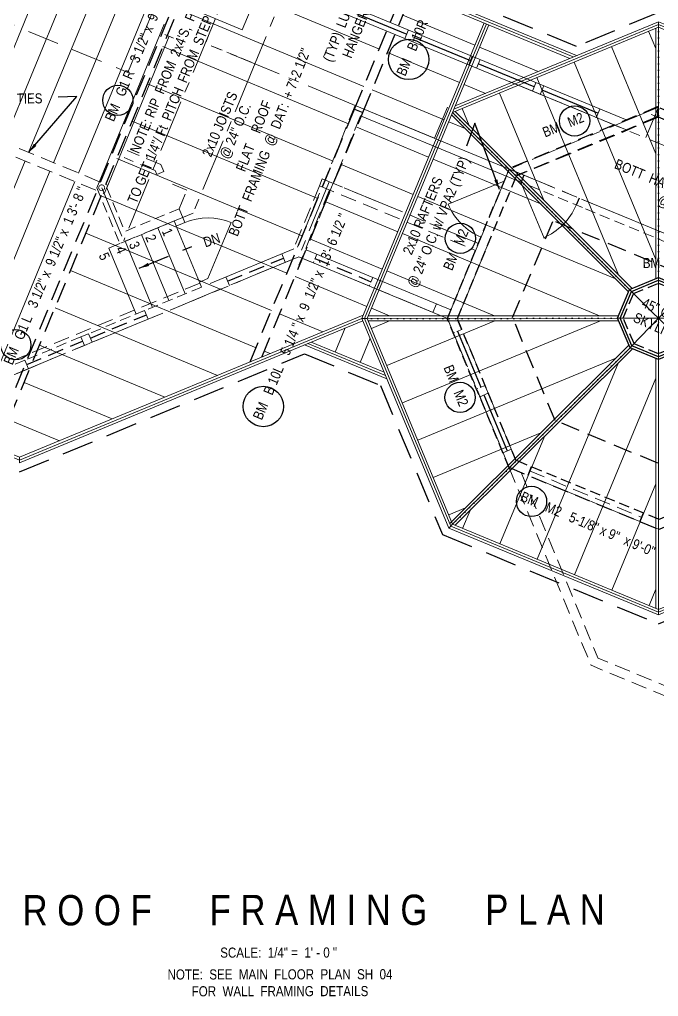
# Model space of a CAD drawing. Header units: inches. Extents: x 2775 to 14269, y 3377 to 7295.
# Drawn here: x 12428 to 12808, y 3486 to 4066 of the extents above; entities that cross this region are included whole.
import ezdxf

# ---------------------------------------------------------------- set-up
doc = ezdxf.new("R2010")
doc.units = ezdxf.units.IN
doc.header["$LTSCALE"] = 0.5
doc.header["$MEASUREMENT"] = 0
for name, pattern in [('ACAD_ISO07W100', [3, 0, -3]), ('CENTER', [2, 1.25, -0.25, 0.25, -0.25]), ('HIDDEN', [0.375, 0.25, -0.125])]:
    doc.linetypes.add(name, pattern=pattern)
for name, color, linetype, lineweight in [('BALCONY', 3, 'CONTINUOUS', 30), ('DOORS', 7, 'CONTINUOUS', 9), ('FOUNDATION', 7, 'CONTINUOUS', 30), ('GRID', 1, 'CENTER', 20), ('INT WALLS', 7, 'HIDDEN', 9), ('LITE COVE', 7, 'HIDDEN', 30), ('ROOF BEAMS', 3, 'HIDDEN', 30), ('ROOF FRAMING', 6, 'HIDDEN', 20), ('ROOFLINE', 7, 'HIDDEN', 30), ('SKYLITES', 3, 'CONTINUOUS', 30), ('WALL FRAMING', 7, 'CONTINUOUS', 9), ('WALLS', 7, 'HIDDEN', 9), ('WINDOWS', 5, 'HIDDEN', 9)]:
    doc.layers.add(name, color=color, linetype=linetype, lineweight=lineweight)
for name, color, linetype in [('BEAMS', 7, 'CONTINUOUS'), ('LLWALLS', 5, 'CONTINUOUS'), ('LOWER_TRUSS_DESIGN', 7, 'CONTINUOUS'), ('ROOF FRAMING TEXT', 7, 'CONTINUOUS'), ('STAIRS', 7, 'CONTINUOUS'), ('TEXT100', 1, 'CONTINUOUS')]:
    doc.layers.add(name, color=color, linetype=linetype)
doc.styles.add('ARCHENT', font='technical.ttf', dxfattribs={"height": 6})
doc.styles.add('ARCHENTLTD', font='technical.ttf', dxfattribs={"height": 6})
doc.dimstyles.new('ARCHENT', dxfattribs={"dimtxt": 6, "dimasz": 6, "dimexe": 9, "dimexo": 3, "dimgap": 1, "dimtad": 0, "dimtoh": 1, "dimdec": 3, "dimzin": 0, "dimdsep": 46, "dimlunit": 4, "dimtxsty": 'ARCHENTLTD', "dimcen": 6, "dimaunit": 1, "dimadec": 0, "dimazin": 0, "dimtfac": 1, "dimtdec": 3, "dimtofl": 0, "dimtmove": 0, "dimatfit": 3, "dimfxl": 1, "dimfrac": 2, "dimtolj": 1, "dimtzin": 0, "dimarcsym": 0})
doc.dimstyles.new('ARCHENTLTD', dxfattribs={"dimtxt": 12, "dimasz": 6, "dimexe": 9, "dimexo": 3, "dimgap": 1, "dimtad": 0, "dimdec": 4, "dimzin": 1, "dimdsep": 46, "dimlunit": 4, "dimtxsty": 'ARCHENT', "dimcen": 6, "dimaunit": 1, "dimadec": 5, "dimazin": 0, "dimtfac": 1, "dimtdec": 4, "dimtofl": 0, "dimtmove": 0, "dimatfit": 3, "dimfxl": 1, "dimfrac": 2, "dimtolj": 1, "dimtzin": 0, "dimarcsym": 0})

msp = doc.modelspace()

# ---------------------------------------------------------------- linework, layer by layer
at = {"layer": 'BALCONY', "color": 3, "linetype": 'HIDDEN', "lineweight": 20, "ltscale": 75}
for p, q in [((12718.87322, 3800.01452), (12767.52743, 3682.4716)), ((13112.18173, 3539.93876), (12767.46679, 3682.61812))]:
    msp.add_line(p, q, dxfattribs=at)
at = {"layer": 'BALCONY', "linetype": 'HIDDEN', "lineweight": 20, "ltscale": 75}
for p, q in [((12725.99813, 3797.18225), (12771.73564, 3686.68573)), ((13115.2954, 3544.6025), (12771.67671, 3686.82812))]:
    msp.add_line(p, q, dxfattribs=at)
at = {"layer": 'BEAMS', "color": 3, "linetype": 'Continuous', "lineweight": 30, "ltscale": 25}
msp.add_line((12626.90899, 4013.1561), (12631.76163, 4011.15251), dxfattribs=at)
at = {"layer": 'DOORS', "linetype": 'HIDDEN', "lineweight": 9, "ltscale": 150}
for p in [(12528.7631, 4123.69153), (12381.18499, 4080.94249)]:
    msp.add_line(p, (12492.0393, 4034.99338), dxfattribs=at)
at = {"layer": 'DOORS', "ltscale": 50}
for p, q in [((12715.87957, 3970.40855), (12682.62005, 3956.63161)), ((12725.84966, 3969.77835), (12739.62661, 3936.51882))]:
    msp.add_line(p, q, dxfattribs=at)
at = {"layer": 'DOORS', "ltscale": 25}
msp.add_line((12553.5737, 3945.77878), (12539.7699, 3912.53039), dxfattribs=at)
at = {"layer": 'DOORS', "lineweight": 9, "ltscale": 75}
for centre, radius, start, end in [((12715.87957, 3970.40855), 35.99772, 202.50058424, 247.50420705), ((12725.38767, 3969.96957), 35.99772, 292.50058424, 337.50420705), ((12539.7699, 3912.53039), 36, 67.45314029, 112.45314029)]:
    msp.add_arc(centre, radius, start, end, dxfattribs=at)
at = {"layer": 'FOUNDATION', "linetype": 'HIDDEN', "lineweight": 9, "ltscale": 75}
msp.add_line((12534.9654, 3909.74674), (12424.33622, 3863.95432), dxfattribs=at)
at = {"layer": 'GRID', "linetype": 'CENTER', "lineweight": 9, "ltscale": 50}
for p, q in [((12561.82606, 4109.98694), (12489.7162, 3934.93539)), ((12593.28666, 4102.71929), (12567.90213, 4040.43853))]:
    msp.add_line(p, q, dxfattribs=at)
at = {"layer": 'GRID', "ltscale": 50}
for p, q in [((12674.48142, 3995.88837), (12538.08136, 4052.34508)), ((12969.64769, 3925.81412), (12719.06691, 4029.56238)), ((12682.09611, 4014.25916), (12674.48142, 3995.88837)), ((12807.506, 4014.28416), (12718.83752, 3977.52914)), ((12807.506, 4014.28416), (12800.03181, 3996.25234)), ((12896.20311, 3977.5851), (12807.506, 4014.28416)), ((12718.83752, 3977.52914), (12682.10673, 3888.81889)), ((13021.6668, 3852.18648), (12718.83752, 3977.52914)), ((12476.62773, 3966.47004), (12489.94988, 3934.37238)), ((12611.76372, 3969.88432), (12593.71493, 3925.40472)), ((12700.5358, 3933.3278), (12611.8351, 3970.05674)), ((12530.98852, 3951.36752), (12489.94988, 3934.37238)), ((12593.71173, 3925.40605), (12424.33453, 3855.29622)), ((12682.10673, 3888.81889), (12593.71493, 3925.40472)), ((12682.10673, 3888.81889), (12718.86832, 3800.13454)), ((12807.572, 3763.41961), (12718.86832, 3800.13454))]:
    msp.add_line(p, q, dxfattribs=at)
at = {"layer": 'GRID', "linetype": 'CENTER', "lineweight": 20, "ltscale": 50}
msp.add_line((12567.90753, 4040.43631), (12530.98852, 3951.36752), dxfattribs=at)
at = {"layer": 'INT WALLS', "color": 0, "ltscale": 50}
msp.add_line((12565.49585, 4040.99912), (12543.3547, 4050.16346), dxfattribs=at)
at = {"layer": 'INT WALLS', "linetype": 'Continuous', "ltscale": 75}
for p, q in [((12680.03887, 3993.58733), (12627.2749, 4015.42682)), ((12727.60275, 3973.90021), (12680.03887, 3993.58733))]:
    msp.add_line(p, q, dxfattribs=at)
at = {"layer": 'INT WALLS', "linetype": 'Continuous', "ltscale": 50}
for p, q in [((12678.31755, 3989.42862), (12630.47539, 4009.23075)), ((12725.84135, 3969.75827), (12678.31755, 3989.42862))]:
    msp.add_line(p, q, dxfattribs=at)
at = {"layer": 'INT WALLS', "ltscale": 75}
for p, q in [((12508.3525, 3976.77217), (12489.94387, 3984.35529)), ((12511.79668, 3980.22025), (12491.65784, 3988.51609)), ((12927.88238, 3891.00313), (12723.90776, 3975.42932)), ((12527.27653, 3964.96619), (12516.1911, 3969.56111)), ((12607.67605, 3971.77872), (12605.9834, 3967.60732)), ((12605.98401, 3967.60882), (12698.84368, 3929.15774)), ((12607.67605, 3971.77872), (12700.56527, 3933.3154)), ((12522.68162, 3953.88076), (12527.27653, 3964.96619)), ((12543.11515, 3904.43554), (12587.87714, 3922.98612))]:
    msp.add_line(p, q, dxfattribs=at)
at = {"layer": 'INT WALLS', "linetype": 'Continuous', "ltscale": 25}
for p, q in [((12511.79668, 3980.22025), (12513.51536, 3976.06137)), ((12508.3525, 3976.77217), (12509.35747, 3974.34032))]:
    msp.add_line(p, q, dxfattribs=at)
at = {"layer": 'INT WALLS', "ltscale": 50}
for p, q in [((12513.51535, 3976.06138), (12509.35747, 3974.34032)), ((12762.42646, 3954.61599), (12722.18678, 3971.27141)), ((12899.82797, 3897.74477), (12762.42646, 3954.61599))]:
    msp.add_line(p, q, dxfattribs=at)
at = {"layer": 'LITE COVE', "color": 7, "linetype": 'ACAD_ISO07W100', "lineweight": 30, "ltscale": 2.5}
for p, q in [((12807.52434, 3913.11015), (12807.4911, 4065.15597)), ((12790.36266, 3905.98787), (12682.86113, 4013.49412)), ((12783.26994, 3888.84823), (12631.23429, 3888.8055)), ((12790.65597, 3871.38972), (12682.14099, 3763.38579))]:
    msp.add_line(p, q, dxfattribs=at)
at = {"layer": 'LLWALLS', "linetype": 'Continuous', "ltscale": 0.75, "const_width": 0.5}
msp.add_lwpolyline([(12474.83235, 3966.42716, 1), (12478.33235, 3966.42716, 1)], format="xyb", close=True, dxfattribs=at)
at = {"layer": 'ROOF BEAMS', "color": 3, "ltscale": 100}
for p, q in [((12475.90613, 3969.75856), (12556.81153, 4165.70907)), ((12479.13945, 3968.41854), (12560.03962, 4164.3564)), ((12626.90899, 4013.1561), (12656.21466, 4084.13358)), ((12631.76163, 4011.15251), (12661.06711, 4082.12954)), ((12564.9058, 3862.98621), (12626.90899, 4013.1561)), ((12571.75588, 3865.82035), (12631.76163, 4011.15251)), ((12411.22361, 3813.0994), (12473.8051, 3964.66993)), ((12414.45686, 3811.75921), (12477.0384, 3963.32987))]:
    msp.add_line(p, q, dxfattribs=at)
at = {"layer": 'ROOF BEAMS', "lineweight": 20, "ltscale": 75}
for p, q in [((12076.82175, 4135.15503), (12480.22029, 3967.9706)), ((12074.72274, 4130.07127), (12478.11246, 3962.88472)), ((12807.50557, 4014.28312), (12806.95397, 4014.51143)), ((12807.55976, 4008.3532), (12723.04312, 3973.32169)), ((12480.21599, 3967.96015), (12478.11019, 3962.87925))]:
    msp.add_line(p, q, dxfattribs=at)
at = {"layer": 'ROOF BEAMS', "ltscale": 75}
for p, q in [((12807.34327, 4014.67368), (12718.96195, 3977.83875)), ((12806.96125, 4008.55591), (12723.1744, 3973.63583)), ((12807.5379, 3769.27386), (12891.87593, 3804.40255)), ((12719.0054, 3800.07658), (12807.53732, 3763.43274)), ((12807.53731, 3763.31559), (12896.07729, 3800.19449))]:
    msp.add_line(p, q, dxfattribs=at)
at = {"layer": 'ROOF BEAMS', "linetype": 'Continuous', "lineweight": 20, "ltscale": 150}
msp.add_line((12807.22977, 4014.39728), (12806.96125, 4008.55591), dxfattribs=at)
at = {"layer": 'ROOF BEAMS', "ltscale": 76}
for p, q in [((12896.35983, 3977.50587), (12807.50222, 4014.28451)), ((12892.16856, 3973.28815), (12807.50352, 4008.33146))]:
    msp.add_line(p, q, dxfattribs=at)
at = {"layer": 'ROOF BEAMS', "ltscale": 50}
for p, q in [((12682.09768, 3888.8198), (12718.83104, 3977.52263)), ((12688.0477, 3888.82147), (12723.03808, 3973.3154)), ((12792.75547, 3903.59748), (12807.52593, 3909.72739)), ((12807.52593, 3909.72739), (12822.73361, 3903.43282)), ((12786.65746, 3888.86155), (12792.75547, 3903.59748)), ((12718.83853, 3799.9105), (12682.00253, 3888.81977)), ((12723.05115, 3804.10329), (12687.95157, 3888.82144)), ((12793.03484, 3873.7872), (12786.65746, 3888.86155)), ((12807.54569, 3867.78105), (12793.03484, 3873.7872)), ((12822.43931, 3873.96207), (12807.54569, 3867.78105)), ((12807.53791, 3769.38501), (12723.22944, 3804.28074))]:
    msp.add_line(p, q, dxfattribs=at)
at = {"layer": 'ROOF FRAMING', "color": 3, "linetype": 'Continuous', "lineweight": 9, "ltscale": 150}
for p, q in [((12403.61518, 3999.71002), (12484.6405, 4195.95099)), ((12418.3959, 3993.58378), (12499.39752, 4189.76734)), ((12433.17652, 3987.45731), (12514.15453, 4183.58369)), ((12447.95743, 3981.33154), (12528.91155, 4177.40004)), ((12462.73819, 3975.20541), (12543.66856, 4171.21639)), ((12368.49847, 3830.80897), (12431.07912, 3982.37746)), ((12383.27906, 3824.68241), (12445.8601, 3976.25185)), ((12398.05965, 3818.55586), (12460.64092, 3970.12588))]:
    msp.add_line(p, q, dxfattribs=at)
at = {"layer": 'ROOF FRAMING', "color": 3, "linetype": 'Continuous', "ltscale": 150}
for p, q in [((12754.9256, 4043.36642), (12545.75269, 4129.75386)), ((12756.88676, 4044.17936), (12546.32514, 4131.14033)), ((12758.84791, 4044.9923), (12546.8976, 4132.52679)), ((12641.6444, 4048.84484), (12531.31182, 4094.7785)), ((12632.48508, 4026.66124), (12522.15251, 4072.59491)), ((12698.4475, 4051.19336), (12655.65048, 4069.01062)), ((12807.49181, 4061.90889), (12807.4911, 4065.15601)), ((12932.17436, 4013.54635), (12807.4911, 4065.15597)), ((12931.03311, 4012.39789), (12807.49145, 4063.53235)), ((12929.89003, 4011.24761), (12807.49181, 4061.90889)), ((12623.32577, 4004.47765), (12512.99319, 4050.41131)), ((12736.04593, 4035.54038), (12701.21708, 4050.04033)), ((12689.26934, 4029.01762), (12646.49117, 4046.82703)), ((12614.16645, 3982.29405), (12503.83387, 4028.22772)), ((12680.09089, 4006.84199), (12637.33185, 4024.64343)), ((12704.75622, 4022.57012), (12692.0389, 4027.86459)), ((12605.00713, 3960.11046), (12494.67456, 4006.04412)), ((12670.9112, 3984.66687), (12628.17254, 4002.45984)), ((12595.84782, 3937.92686), (12485.51524, 3983.86053)), ((12661.73315, 3962.49108), (12619.01322, 3980.27624)), ((12586.6885, 3915.74327), (12476.35593, 3961.67693)), ((12652.55519, 3940.31524), (12609.8539, 3958.09265)), ((12577.52919, 3893.55967), (12467.19661, 3939.49334)), ((12643.37549, 3918.14014), (12600.69459, 3935.90905)), ((12568.36991, 3871.37606), (12458.0373, 3917.30975)), ((12634.19739, 3895.96436), (12591.53527, 3913.72546)), ((12807.52434, 3913.11015), (12807.52511, 3911.48643)), ((12191.94462, 3902.36678), (12427.76105, 3804.62087)), ((12192.51708, 3903.75325), (12427.76158, 3806.24441)), ((12790.36266, 3905.98787), (12791.51121, 3904.84048)), ((12427.76158, 3806.24441), (12632.04504, 3890.76428)), ((12545.43154, 3854.92896), (12448.87798, 3895.12615)), ((12608.07004, 3880.8449), (12582.37596, 3891.54186)), ((12427.76052, 3802.99734), (12631.80868, 3887.41985)), ((12427.76105, 3804.62087), (12631.23431, 3888.80553)), ((12634.48145, 3888.80641), (12631.23429, 3888.8055)), ((12783.26994, 3888.84823), (12784.89595, 3888.85462)), ((12514.11229, 3841.97099), (12439.71866, 3872.94256)), ((12576.75079, 3867.88693), (12573.21664, 3869.35827)), ((12791.79783, 3872.54051), (12790.64878, 3871.3927)), ((12807.52498, 3864.40251), (12807.54652, 3866.02201)), ((12482.79304, 3829.01302), (12430.55935, 3850.75896)), ((12451.47379, 3816.05505), (12421.40003, 3828.57537)), ((12427.76158, 3806.24441), (12427.76052, 3802.99734)), ((12682.90616, 3764.15136), (12807.53231, 3712.56793)), ((12684.05391, 3765.29971), (12807.53247, 3714.19127)), ((12685.20165, 3766.44806), (12807.53263, 3715.81462)), ((12807.53231, 3712.56791), (12932.1674, 3764.11845)), ((12807.53247, 3714.19122), (12930.96974, 3765.24632)), ((12807.53263, 3715.81452), (12929.82274, 3766.39516)), ((12807.53263, 3715.81452), (12807.53231, 3712.56791))]:
    msp.add_line(p, q, dxfattribs=at)
at = {"layer": 'ROOF FRAMING', "color": 3, "linetype": 'Continuous', "ltscale": 50}
for p, q in [((12807.4911, 4065.15597), (12686.75921, 4015.10996)), ((12703.92584, 4064.42909), (12631.23429, 3888.8055)), ((12705.31225, 4063.8565), (12632.85789, 3888.80596)), ((12706.69867, 4063.28392), (12634.4815, 3888.80641)), ((12807.49181, 4061.90889), (12685.15691, 4011.19824)), ((12807.49145, 4063.53235), (12685.94793, 4013.1499)), ((12631.23429, 3888.8055), (12682.90616, 3764.15136)), ((12632.85787, 3888.80596), (12684.05391, 3765.29971)), ((12634.48145, 3888.80641), (12685.20165, 3766.44806))]:
    msp.add_line(p, q, dxfattribs=at)
at = {"layer": 'ROOF FRAMING', "color": 1, "linetype": 'Continuous', "ltscale": 150}
for p, q in [((12805.99458, 4049.2269), (12801.72806, 4059.51953)), ((12806.02448, 3912.48769), (12805.99194, 4061.287)), ((12807.52434, 3913.11015), (12807.49181, 4061.90889)), ((12806.00829, 3986.5186), (12779.55737, 4050.32929)), ((12806.022, 3923.81031), (12757.38667, 4041.13906)), ((12783.85075, 3914.62143), (12735.21598, 4031.94882)), ((12739.47496, 3958.99917), (12713.04529, 4022.75859)), ((12695.09918, 4003.3769), (12690.8746, 4013.56835)), ((12789.74175, 3904.48744), (12684.52404, 4009.70977)), ((12790.36266, 3905.98787), (12685.15691, 4011.19824)), ((12791.8618, 3906.61003), (12686.65657, 4011.81988)), ((12692.59874, 4001.63472), (12682.86045, 4005.68896)), ((12737.13487, 3957.09663), (12673.68077, 3983.51385)), ((12781.671, 3912.55854), (12664.50273, 3961.33805)), ((12772.58307, 3890.34523), (12655.32476, 3939.16222)), ((12710.18091, 3890.3277), (12646.14555, 3916.9869)), ((12647.77875, 3890.31017), (12636.96696, 3894.81133)), ((12783.26994, 3888.84823), (12634.48147, 3888.80641)), ((12783.89074, 3890.3484), (12635.10243, 3890.30659)), ((12783.90446, 3887.34841), (12635.10316, 3887.30659)), ((12647.62294, 3887.31011), (12636.93772, 3882.88085)), ((12710.34067, 3887.32773), (12646.12796, 3860.71016)), ((12773.05841, 3887.34536), (12655.31819, 3838.53947)), ((12790.02592, 3872.87897), (12683.71123, 3767.06496)), ((12790.65597, 3871.38972), (12685.21303, 3766.44336)), ((12792.15777, 3870.76812), (12686.71483, 3765.82175)), ((12782.31123, 3865.20061), (12664.50843, 3816.36878)), ((12783.90358, 3862.5528), (12735.50711, 3745.62637)), ((12806.04734, 3865.01912), (12806.03269, 3716.43545)), ((12807.54728, 3864.39828), (12807.53263, 3715.81462)), ((12806.04619, 3853.2947), (12757.68263, 3736.4478)), ((12737.57699, 3820.67705), (12673.69866, 3794.19809)), ((12739.73242, 3818.58967), (12713.33158, 3754.80494)), ((12806.04, 3790.52486), (12779.85815, 3727.26923)), ((12692.84275, 3776.15348), (12682.8889, 3772.02739)), ((12695.56126, 3774.62653), (12691.15606, 3763.98351)), ((12806.0338, 3727.75501), (12802.03368, 3718.09066))]:
    msp.add_line(p, q, dxfattribs=at)
at = {"layer": 'ROOF FRAMING', "color": 3, "linetype": 'Continuous', "ltscale": 25}
for p, q in [((12621.36073, 3883.09714), (12615.43785, 3868.79001)), ((12636.14072, 3876.96916), (12630.22114, 3862.67002)), ((12685.20165, 3766.44806), (12682.90616, 3764.15136))]:
    msp.add_line(p, q, dxfattribs=at)
at = {"layer": 'ROOF FRAMING', "color": 3, "linetype": 'Continuous', "ltscale": 75}
for p, q in [((12599.15206, 3873.90857), (12645.3345, 3854.78992)), ((12601.11342, 3874.72005), (12644.52213, 3856.74968)), ((12597.1907, 3873.09708), (12646.14686, 3852.83016))]:
    msp.add_line(p, q, dxfattribs=at)
at = {"layer": 'ROOF FRAMING TEXT', "color": 7, "linetype": 'Continuous', "lineweight": 9, "ltscale": 25}
msp.add_line((12519.20815, 4055.39668), (12514.12272, 4057.49154), dxfattribs=at)
at = {"layer": 'ROOF FRAMING TEXT', "color": 3, "linetype": 'Continuous', "lineweight": 30, "ltscale": 5}
for centre in [(12486.20409, 4018.42023), (12425.5373, 3873.13298)]:
    msp.add_circle(centre, 9, dxfattribs=at)
at = {"layer": 'ROOFLINE', "linetype": 'HIDDEN', "ltscale": 150}
for p, q in [((12758.84439, 4050.40339), (12617.95532, 4108.58992)), ((12807.50349, 4070.57365), (12758.84439, 4050.40339)), ((12427.75877, 3797.58556), (12597.19014, 3867.68579)), ((12597.19014, 3867.68579), (12642.32195, 3849.00208)), ((12642.32195, 3849.00208), (12679.09664, 3760.31677)), ((12679.09664, 3760.31677), (12807.53166, 3707.15683))]:
    msp.add_line(p, q, dxfattribs=at)
at = {"layer": 'ROOFLINE', "ltscale": 90}
for p, q in [((12720.81533, 3889.3215), (12744.94871, 3946.86265)), ((12881.59214, 3890.09223), (12744.94871, 3946.86265)), ((12746.10442, 3828.08352), (12720.81533, 3889.3215)), ((12807.2166, 3802.69361), (12746.10442, 3828.08352)), ((12853.16452, 3821.66846), (12807.2166, 3802.69361))]:
    msp.add_line(p, q, dxfattribs=at)
at = {"layer": 'ROOFLINE', "ltscale": 150}
msp.add_line((12807.53166, 3707.15683), (12849.16486, 3724.37681), dxfattribs=at)
at = {"layer": 'SKYLITES', "linetype": 'Continuous', "ltscale": 75}
for p, q in [((12790.36266, 3905.98787), (12807.52434, 3913.11015)), ((12791.51121, 3904.84048), (12807.52511, 3911.48643)), ((12807.52434, 3913.11015), (12825.12746, 3905.8241)), ((12807.52511, 3911.48643), (12823.97841, 3904.67629)), ((12783.26994, 3888.84823), (12790.36266, 3905.98787)), ((12784.89595, 3888.85462), (12791.51121, 3904.84048)), ((12790.65597, 3871.38972), (12783.26994, 3888.84823)), ((12791.79783, 3872.54051), (12784.89595, 3888.85462)), ((12807.54728, 3864.39828), (12790.65597, 3871.38972)), ((12807.54652, 3866.02201), (12791.79783, 3872.54051)), ((12823.67686, 3872.71628), (12807.54652, 3866.02201)), ((12824.81922, 3871.56633), (12807.54728, 3864.39828))]:
    msp.add_line(p, q, dxfattribs=at)
at = {"layer": 'SKYLITES', "color": 5, "linetype": 'Continuous', "lineweight": 9, "ltscale": 150}
for p, q in [((12807.52511, 3911.48643), (12807.54652, 3866.02201)), ((12791.51121, 3904.84048), (12823.67686, 3872.71628)), ((12807.53577, 3888.83657), (12823.97841, 3904.67629)), ((12784.89595, 3888.85462), (12830.50375, 3888.86287)), ((12791.79783, 3872.54051), (12807.53577, 3888.83657))]:
    msp.add_line(p, q, dxfattribs=at)
at = {"layer": 'STAIRS', "color": 7, "lineweight": 20, "ltscale": 75}
msp.add_line((12520.94286, 3943.6876), (12534.71273, 3910.42564), dxfattribs=at)
at = {"layer": 'STAIRS', "color": 7, "linetype": 'Continuous', "lineweight": 9, "ltscale": 25}
for p, q in [((12500.27228, 3938.64632), (12516.4999, 3899.37857)), ((12509.9763, 3942.65656), (12526.20162, 3903.39438)), ((12490.57095, 3934.62958), (12506.79818, 3895.36277)), ((12480.86424, 3930.62583), (12497.09646, 3891.34696))]:
    msp.add_line(p, q, dxfattribs=at)
at = {"layer": 'STAIRS', "color": 7, "linetype": 'Continuous', "lineweight": 9, "ltscale": 50}
msp.add_line((12487.3536, 3933.30178), (12480.86424, 3930.62583), dxfattribs=at)
at = {"layer": 'TEXT100', "color": 3, "linetype": 'Continuous', "lineweight": 30, "ltscale": 5}
for centre, radius in [((12659.10458, 4042.70472), 12), ((12757.69635, 4006.135), 9), ((12689.80684, 3936.37699), 9), ((12689.63227, 3841.81343), 9), ((12572.68427, 3836.43716), 12), ((12732.10218, 3779.99189), 9)]:
    msp.add_circle(centre, radius, dxfattribs=at)
at = {"layer": 'WALL FRAMING', "lineweight": 20, "ltscale": 75}
msp.add_line((12723.90656, 3975.42932), (12722.19389, 3971.29148), dxfattribs=at)
at = {"layer": 'WALL FRAMING', "linetype": 'HIDDEN', "lineweight": 20, "ltscale": 25}
for p, q in [((12604.42885, 3926.89116), (12602.32755, 3921.81168)), ((12637.69227, 3913.1236), (12635.59096, 3908.04412)), ((12690.66896, 3882.18669), (12685.59138, 3880.0808)), ((12704.45461, 3848.93077), (12699.37703, 3846.82488))]:
    msp.add_line(p, q, dxfattribs=at)
at = {"layer": 'WALLS', "color": 4, "ltscale": 50}
for p, q in [((12561.82606, 4109.98694), (12538.67759, 4053.259)), ((12715.88404, 3970.40917), (12718.08911, 3975.73392)), ((12473.62057, 3966.38938), (12487.3536, 3933.30178)), ((12479.5722, 3966.3973), (12490.32593, 3940.48786)), ((12722.18558, 3971.27141), (12721.64454, 3969.96425)), ((12522.68162, 3953.88076), (12490.32593, 3940.48786)), ((12519.70085, 3946.69302), (12487.3536, 3933.30178)), ((12702.10944, 3937.14868), (12684.20659, 3893.89508)), ((12707.19116, 3935.04457), (12688.05567, 3888.81316)), ((12707.87788, 3936.70096), (12707.33684, 3935.3938)), ((12535.92121, 3907.43667), (12502.11389, 3893.4429)), ((12468.85086, 3879.67443), (12464.23099, 3877.76214)), ((12430.96796, 3863.99367), (12424.33556, 3861.24834)), ((12798.46872, 3773.1388), (12796.41619, 3768.17995))]:
    msp.add_line(p, q, dxfattribs=at)
at = {"layer": 'WALLS', "color": 4, "linetype": 'Continuous', "ltscale": 50}
for p, q in [((12788.94198, 4006.58947), (12571.5696, 4096.36325)), ((12788.98107, 4000.61528), (12572.42262, 4090.06036)), ((12513.67867, 4063.63364), (12473.62057, 3966.38938)), ((12516.66925, 4056.45336), (12479.5722, 3966.3973))]:
    msp.add_line(p, q, dxfattribs=at)
at = {"layer": 'WALLS', "color": 4, "linetype": 'Continuous', "lineweight": 9, "ltscale": 40}
msp.add_line((12572.42262, 4090.06036), (12560.11344, 4060.36763), dxfattribs=at)
at = {"layer": 'WALLS', "color": 4, "linetype": 'Continuous', "ltscale": 75}
for p, q in [((12560.11322, 4060.36771), (12524.42954, 4075.16325)), ((12541.00568, 3909.51542), (12590.78125, 3930.14303)), ((12593.71373, 3925.40472), (12682.10317, 3888.81319)), ((12598.15481, 3929.51887), (12684.20692, 3893.89494))]:
    msp.add_line(p, q, dxfattribs=at)
at = {"layer": 'WALLS', "color": 4, "ltscale": 75}
for p, q in [((12656.88931, 4055.16142), (12658.9923, 4060.24227)), ((12661.51112, 4053.25382), (12663.61411, 4058.33467)), ((12694.78499, 4039.51156), (12696.88798, 4044.59241)), ((12699.4049, 4037.59936), (12701.50789, 4042.68021)), ((12732.65759, 4023.80591), (12734.76058, 4028.88676)), ((12737.27559, 4021.88911), (12739.37858, 4026.96996)), ((12627.2749, 4015.42682), (12593.05026, 3931.08333)), ((12770.52817, 4008.09541), (12772.63116, 4013.17625)), ((12807.50279, 4014.28333), (12788.94132, 4006.58974)), ((12630.47539, 4009.23075), (12598.15481, 3929.51887)), ((12807.55976, 4008.3532), (12788.93613, 4000.63385)), ((12723.90776, 3975.42932), (12718.83708, 3977.5281)), ((12605.9834, 3967.60732), (12590.78125, 3930.14303)), ((12611.98973, 3965.12231), (12593.87035, 3920.46874)), ((12520.9487, 3943.70536), (12526.0205, 3945.80131)), ((12543.1113, 3904.43444), (12593.71375, 3925.40472)), ((12585.74716, 3922.14768), (12583.64332, 3927.23033)), ((12534.68337, 3910.42836), (12539.7699, 3912.53039)), ((12534.68337, 3910.42836), (12535.92121, 3907.43667)), ((12552.48413, 3908.37921), (12550.38029, 3913.46186)), ((12640.21958, 3906.1557), (12642.32257, 3911.23655)), ((12504.22279, 3888.34818), (12538.03158, 3902.33617)), ((12673.48287, 3892.38785), (12675.58586, 3897.4687)), ((12504.21774, 3888.36025), (12502.11389, 3893.4429)), ((12714.26863, 3811.22805), (12682.1051, 3888.81784)), ((12722.81847, 3804.45035), (12688.05567, 3888.81316)), ((12470.95471, 3874.59178), (12468.85086, 3879.67443)), ((12466.33484, 3872.67949), (12464.23099, 3877.76214)), ((12466.33731, 3872.67351), (12470.95749, 3874.58506)), ((12433.07181, 3858.91102), (12430.96796, 3863.99367)), ((12424.3341, 3855.29518), (12433.07206, 3858.91041)), ((12701.31464, 3842.21664), (12706.39439, 3844.32231)), ((12714.26789, 3811.22774), (12718.8667, 3800.1335)), ((12715.1, 3808.96061), (12720.17974, 3811.06627)), ((12729.94582, 3795.54828), (12731.92092, 3800.68329))]:
    msp.add_line(p, q, dxfattribs=at)
at = {"layer": 'WALLS', "ltscale": 50}
msp.add_line((12807.50352, 4008.33146), (12803.29983, 4010.07139), dxfattribs=at)
at = {"layer": 'WALLS', "lineweight": 30, "ltscale": 75}
for p, q in [((12727.60248, 3973.89956), (12725.88981, 3969.76172)), ((12760.35321, 3960.32035), (12758.64054, 3956.18251))]:
    msp.add_line(p, q, dxfattribs=at)
at = {"layer": 'WALLS', "color": 4, "linetype": 'Continuous', "ltscale": 25}
msp.add_line((12522.68162, 3953.88076), (12526.0205, 3945.80131), dxfattribs=at)
at = {"layer": 'WALLS', "color": 4, "ltscale": 25}
msp.add_line((12519.70082, 3946.69309), (12520.93709, 3943.70155), dxfattribs=at)
at = {"layer": 'WALLS', "color": 4, "lineweight": 20, "ltscale": 50}
for p, q in [((12502.11389, 3893.4429), (12468.85086, 3879.67443)), ((12464.23099, 3877.76214), (12430.96796, 3863.99367))]:
    msp.add_line(p, q, dxfattribs=at)
at = {"layer": 'WALLS', "color": 4, "lineweight": 20, "ltscale": 75}
for p, q in [((12470.95749, 3874.58506), (12504.22279, 3888.34818)), ((12433.07206, 3858.91041), (12466.33731, 3872.67351))]:
    msp.add_line(p, q, dxfattribs=at)
at = {"layer": 'WINDOWS', "linetype": 'Continuous', "lineweight": 25, "ltscale": 75}
for p, q in [((12624.69002, 4071.49989), (12657.9533, 4057.73204)), ((12662.5732, 4055.81984), (12695.83649, 4042.05198)), ((12733.71968, 4026.37193), (12700.45639, 4040.13978)), ((12771.60286, 4010.69188), (12738.33958, 4024.45973)), ((12688.15453, 3881.14441), (12701.93988, 3847.88837)), ((12703.85452, 3843.26948), (12717.63987, 3810.01344))]:
    msp.add_line(p, q, dxfattribs=at)
at = {"layer": 'WINDOWS', "lineweight": 25, "ltscale": 75}
for p, q in [((12551.43221, 3910.92053), (12584.69524, 3924.689)), ((12603.38789, 3924.37618), (12636.65118, 3910.60833)), ((12469.90278, 3877.1331), (12503.16581, 3890.90158)), ((12432.01989, 3861.45234), (12465.28292, 3875.22082))]:
    msp.add_line(p, q, dxfattribs=at)
at = {"layer": 'WINDOWS', "ltscale": 75}
msp.add_line((12730.93337, 3798.11579), (12797.44246, 3770.65937), dxfattribs=at)

# ---------------------------------------------------------------- texts
at = {"layer": 'LOWER_TRUSS_DESIGN', "color": 7, "linetype": 'Continuous', "lineweight": 5, "insert": (12804.07808, 3879.43613), "char_height": 6, "attachment_point": 5, "rotation": 335.70207962, "style": 'ARCHENTLTD'}
msp.add_mtext('45" O.D.\\PSKYLITE\\P\\P  ', dxfattribs=at)
at = {"layer": 'ROOF FRAMING TEXT', "color": 7, "linetype": 'Continuous', "lineweight": 5, "char_height": 6, "attachment_point": 5, "style": 'ARCHENTLTD'}
for s, insert, rotation in [('NOTE: RIP  FROM  2x4\'S,  FURRING  STRIPS\\PTO GET 1/4"/ Ft  PITCH  FROM  STEP  UP @ GARAGE  JOISTS\\P\\P{\\H0.6667x;  }', (12537.19751, 4048.79564), 67.48472222), ('(TYP)  LUS210\\PHANGERS\\P\\P  ', (12633.07377, 4058.01492), 68.53444444), ('FLAT    ROOF\\PBOTT  FRAMING  @  DAT:  + 7\'-2 1/2" \\P\\P  ', (12581.53019, 3991.50281), 68.53444444), ('2x10 JOISTS\\P@ 24" O.C.\\P\\P  ', (12561.17051, 3998.10198), 66.98388889), ('2x10 RAFTERS\\P@ 24" O.C. w/ VPA2 (TYP)\\P\\P  ', (12682.13189, 3943.73838), 67.45111111), ('BOTT  HALL  &  LITE  COVE  FRAMING\\P@  DAT:  + 7\'-2 1/2"\\P\\P{\\H0.6667x;  }', (12834.15131, 3943.6971), 337.57782833)]:
    msp.add_mtext(s, dxfattribs=dict(at, insert=insert, rotation=rotation))
at = {"layer": 'ROOF FRAMING TEXT', "color": 3, "linetype": 'Continuous', "lineweight": 5, "char_height": 6, "attachment_point": 3, "rotation": 67.04888889, "style": 'ARCHENTLTD'}
for s, insert in [('BM   G1 R   3 1/2" x  9 1/2" x  1 7\' -  8 " \\P\\P  ', (12524.50093, 4116.95485)), ('BM   G1 L   3 1/2" x  9 1/2" x  1 3\'- 8 " \\P\\P  ', (12462.34122, 3967.73388))]:
    msp.add_mtext(s, dxfattribs=dict(at, insert=insert))
at = {"layer": 'ROOF FRAMING TEXT', "color": 7, "linetype": 'Continuous', "lineweight": 9, "ltscale": 1.5, "insert": (12417.4947, 4018.46934), "char_height": 6, "attachment_point": 5, "rotation": 0.56666667, "style": 'ARCHENTLTD'}
msp.add_mtext('(TYP) H3  TIES', dxfattribs=at)
at = {"layer": 'ROOF FRAMING TEXT', "color": 7, "linetype": 'Continuous', "ltscale": 25, "rotation": 0.06482917, "style": 'ARCHENTLTD'}
for s, insert, char_height, attachment_point in [('R O O F      F R A M I N G      P L A N', (12429.56235, 3545.99897), 18, 1), ('\\PSCALE:  1/4" =  1\' - 0 "', (12581.77169, 3516.81537), 6, 5), ('\\PNOTE:  SEE  MAIN  FLOOR  PLAN  SH  04\\PFOR  WALL  FRAMING  DETAILS', (12582.58838, 3498.85592), 6, 5)]:
    msp.add_mtext(s, dxfattribs=dict(at, insert=insert, char_height=char_height, attachment_point=attachment_point))
at = {"layer": 'ROOFLINE', "lineweight": 20, "ltscale": 150, "char_height": 6, "width": 14.1875, "attachment_point": 1, "style": 'ARCHENTLTD'}
for s, insert, rotation in [('2', (12507.90606, 3939.40206), 293.6090775), ('1', (12517.70124, 3943.05113), 293.60907748), ('DN', (12536.31951, 3936.62278), 18.4194825), ('3', (12498.11089, 3935.2554), 293.6090775), ('5', (12480.20202, 3928.63238), 293.6090775), ('4', (12490.14194, 3932.43566), 293.6090775)]:
    msp.add_mtext(s, dxfattribs=dict(at, insert=insert, rotation=rotation))
at = {"layer": 'TEXT100', "color": 3, "linetype": 'Continuous', "lineweight": 5, "char_height": 6, "style": 'ARCHENTLTD'}
for s, insert, attachment_point, rotation in [('BM   B 10R    5 1/4 " x  9  1/2" x  6\'- 5 "    \\P\\P  ', (12697.52268, 4143.26992), 3, 67.04888889), ('BM   M2    \\P\\P  ', (12761.63027, 4011.45714), 3, 22.04888889), ('BM   B 10L    5 1/4 " x  9  1/2" x  13\'- 6 1/2 "    \\P\\P  ', (12617.70477, 3951.87269), 3, 67.04888889), ('BM   M2   \\P\\P  ', (12689.31845, 3942.65095), 3, 67.04888889), ('BM   S2\\P\\P  ', (12798.2295, 3924.73735), 1, 0.45111111), ('BM   M2   \\P\\P  ', (12694.83493, 3838.12775), 3, 292.04888889), ('BM   M2   5-1/8" x 9"  x 9\'-0" \\P\\P  ', (12806.26852, 3752.67818), 3, 337.04888889)]:
    msp.add_mtext(s, dxfattribs=dict(at, insert=insert, attachment_point=attachment_point, rotation=rotation))

# ---------------------------------------------------------------- leaders
at = {"layer": 'ROOF FRAMING TEXT', "color": 7, "lineweight": 9, "ltscale": 50}
for points in [[(12433.17669, 3987.45768, 3.98508), (12461.77929, 4020.68947, 3.98508), (12450.693, 4020.30335, 3.98508)], [(12712.98312, 3965.48314, 3.98508), (12698.35902, 4004.8364, 3.98508), (12693.5125, 3991.11559, 3.98508)]]:
    msp.add_leader(points, dimstyle='ARCHENT', override={"dimgap": 1, "dimtad": 0}, dxfattribs=at)
at = {"layer": 'ROOFLINE', "lineweight": 20, "ltscale": 150}
msp.add_leader([(12498.88543, 3918.56717), (12530.15251, 3931.48793)], dimstyle='ARCHENTLTD', override={"dimgap": 1, "dimtad": 0}, dxfattribs=at)

doc.saveas('drawing.dxf')
